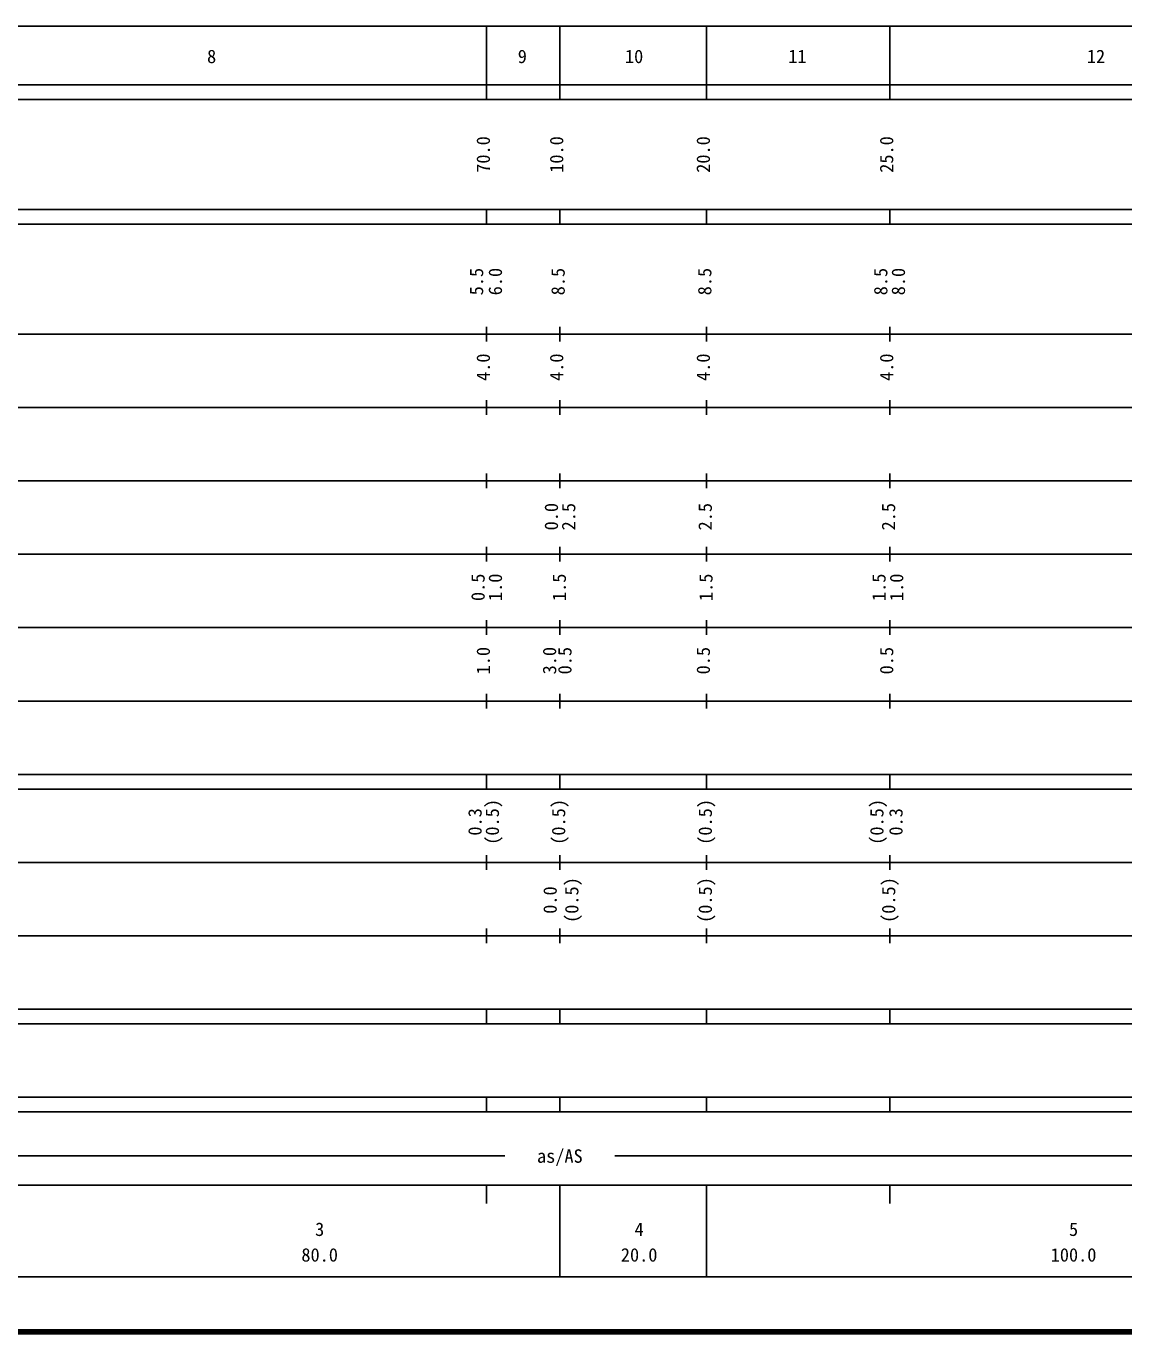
# Model space of a CAD drawing. Units: millimetres on the paper, enlarged 1000 times. Extents: x 40000 to 680000, y 20000 to 380000.
# Drawn here: x 275200 to 424899, y 20000 to 198000 of the extents above; entities that cross this region are included whole.
import ezdxf
from ezdxf.enums import TextEntityAlignment as Align

# ---------------------------------------------------------------- set-up
doc = ezdxf.new("R2010")
doc.units = ezdxf.units.MM
doc.header["$LTSCALE"] = 1000
doc.layers.add('M-TTL', color=2, linetype='Continuous', lineweight=140)
doc.layers.add('M-TTL-BAND', color=7, linetype='Continuous', lineweight=25)
doc.styles.add('ＭＳ ゴシック', font='')
doc.styles.get('ＭＳ ゴシック').set_extended_font_data('MS Gothic')

msp = doc.modelspace()

# ---------------------------------------------------------------- linework, layer by layer
at = {"layer": 'M-TTL'}
msp.add_line((40000, 20000), (680000, 20000), dxfattribs=at)
at = {"layer": 'M-TTL-BAND'}
for p, q in [((68000, 198000), (579000, 198000)), ((338000, 188000), (338000, 198000)), ((348000, 188000), (348000, 198000)), ((368000, 188000), (368000, 198000)), ((368000, 188000), (368000, 198000)), ((393000, 188000), (393000, 198000)), ((393000, 188000), (393000, 198000)), ((40000, 190000), (579000, 190000)), ((40000, 188000), (579000, 188000)), ((40000, 173000), (579000, 173000)), ((338000, 171000), (338000, 173000)), ((348000, 171000), (348000, 173000)), ((368000, 171000), (368000, 173000)), ((368000, 171000), (368000, 173000)), ((393000, 171000), (393000, 173000)), ((393000, 171000), (393000, 173000)), ((40000, 171000), (579000, 171000)), ((338000, 155000), (338000, 157000)), ((348000, 155000), (348000, 157000)), ((368000, 155000), (368000, 157000)), ((368000, 155000), (368000, 157000)), ((393000, 155000), (393000, 157000)), ((393000, 155000), (393000, 157000)), ((40000, 156000), (579000, 156000)), ((46000, 146000), (579000, 146000)), ((338000, 145000), (338000, 147000)), ((348000, 145000), (348000, 147000)), ((368000, 145000), (368000, 147000)), ((368000, 145000), (368000, 147000)), ((393000, 145000), (393000, 147000)), ((393000, 145000), (393000, 147000)), ((52000, 136000), (579000, 136000)), ((338000, 135000), (338000, 137000)), ((348000, 135000), (348000, 137000)), ((368000, 135000), (368000, 137000)), ((368000, 135000), (368000, 137000)), ((393000, 135000), (393000, 137000)), ((393000, 135000), (393000, 137000)), ((338000, 125000), (338000, 127000)), ((348000, 125000), (348000, 127000)), ((368000, 125000), (368000, 127000)), ((368000, 125000), (368000, 127000)), ((393000, 125000), (393000, 127000)), ((393000, 125000), (393000, 127000)), ((46000, 126000), (579000, 126000)), ((52000, 116000), (579000, 116000)), ((338000, 115000), (338000, 117000)), ((348000, 115000), (348000, 117000)), ((368000, 115000), (368000, 117000)), ((368000, 115000), (368000, 117000)), ((393000, 115000), (393000, 117000)), ((393000, 115000), (393000, 117000)), ((338000, 105000), (338000, 107000)), ((348000, 105000), (348000, 107000)), ((368000, 105000), (368000, 107000)), ((368000, 105000), (368000, 107000)), ((393000, 105000), (393000, 107000)), ((393000, 105000), (393000, 107000)), ((46000, 106000), (579000, 106000)), ((40000, 96000), (579000, 96000)), ((338000, 94000), (338000, 96000)), ((348000, 94000), (348000, 96000)), ((368000, 94000), (368000, 96000)), ((368000, 94000), (368000, 96000)), ((393000, 94000), (393000, 96000)), ((393000, 94000), (393000, 96000)), ((40000, 94000), (579000, 94000)), ((49000, 84000), (579000, 84000)), ((338000, 83000), (338000, 85000)), ((348000, 83000), (348000, 85000)), ((368000, 83000), (368000, 85000)), ((368000, 83000), (368000, 85000)), ((393000, 83000), (393000, 85000)), ((393000, 83000), (393000, 85000)), ((338000, 73000), (338000, 75000)), ((348000, 73000), (348000, 75000)), ((368000, 73000), (368000, 75000)), ((368000, 73000), (368000, 75000)), ((393000, 73000), (393000, 75000)), ((393000, 73000), (393000, 75000)), ((40000, 74000), (579000, 74000)), ((40000, 64000), (579000, 64000)), ((338000, 62000), (338000, 64000)), ((348000, 62000), (348000, 64000)), ((368000, 62000), (368000, 64000)), ((368000, 62000), (368000, 64000)), ((393000, 62000), (393000, 64000)), ((393000, 62000), (393000, 64000)), ((40000, 62000), (579000, 62000)), ((40000, 52000), (579000, 52000)), ((338000, 50000), (338000, 52000)), ((348000, 50000), (348000, 52000)), ((368000, 50000), (368000, 52000)), ((368000, 50000), (368000, 52000)), ((393000, 50000), (393000, 52000)), ((393000, 50000), (393000, 52000)), ((40000, 50000), (579000, 50000)), ((71000, 44000), (340500, 44000)), ((355500, 44000), (554000, 44000)), ((40000, 40000), (579000, 40000)), ((338000, 37500), (338000, 40000)), ((348000, 27500), (348000, 40000)), ((368000, 27500), (368000, 40000)), ((393000, 37500), (393000, 40000)), ((68000, 27500), (579000, 27500))]:
    msp.add_line(p, q, dxfattribs=at)

# ---------------------------------------------------------------- texts
at = {"layer": 'M-TTL-BAND', "style": 'ＭＳ ゴシック'}
for s, p in [('8', (300500, 192405)), ('9', (342865, 192405)), ('10', (358110, 192405)), ('11', (380376, 192405)), ('12', (421096, 192405)), ('as/AS', (347983, 42500)), ('3', (315231, 32523)), ('4', (358797, 32523)), ('5', (418035, 32523)), ('80.0', (315231, 29033)), ('20.0', (358797, 29033)), ('100.0', (418035, 29033))]:
    msp.add_text(s, height=1833, dxfattribs=at).set_placement(p, align=Align.BOTTOM_CENTER)
for s, p in [('70.0', (339000, 180500)), ('10.0', (349000, 180500)), ('20.0', (369000, 180500)), ('25.0', (394000, 180500)), ('5.5', (338076, 163174)), ('6.0', (340643, 163174)), ('8.5', (349199, 163174)), ('8.5', (369199, 163174)), ('8.5', (393196, 163174)), ('8.0', (395603, 163174)), ('4.0', (339000, 151500)), ('4.0', (349000, 151500)), ('4.0', (369000, 151500)), ('4.0', (394000, 151500)), ('0.0', (348281, 131128)), ('2.5', (350643, 131128)), ('2.5', (369258, 131128)), ('2.5', (394258, 131128)), ('0.5', (338281, 121500)), ('1.0', (340643, 121500)), ('1.5', (349359, 121500)), ('1.5', (369359, 121500)), ('1.5', (392955, 121500)), ('1.0', (395362, 121500)), ('1.0', (339000, 111500)), ('3.0', (348037, 111500)), ('0.5', (350123, 111500)), ('0.5', (369000, 111500)), ('0.5', (394000, 111500)), ('0.3', (337870, 89521)), ('(0.5)', (340232, 89521)), ('(0.5)', (349270, 89521)), ('(0.5)', (369270, 89521)), ('(0.5)', (392665, 89521)), ('0.3', (395273, 89521)), ('0.0', (348114, 78866)), ('(0.5)', (351067, 78866)), ('(0.5)', (369270, 78866)), ('(0.5)', (394270, 78866))]:
    msp.add_text(s, height=1833, rotation=90, dxfattribs=at).set_placement(p, align=Align.BOTTOM_CENTER)

doc.saveas('drawing.dxf')
